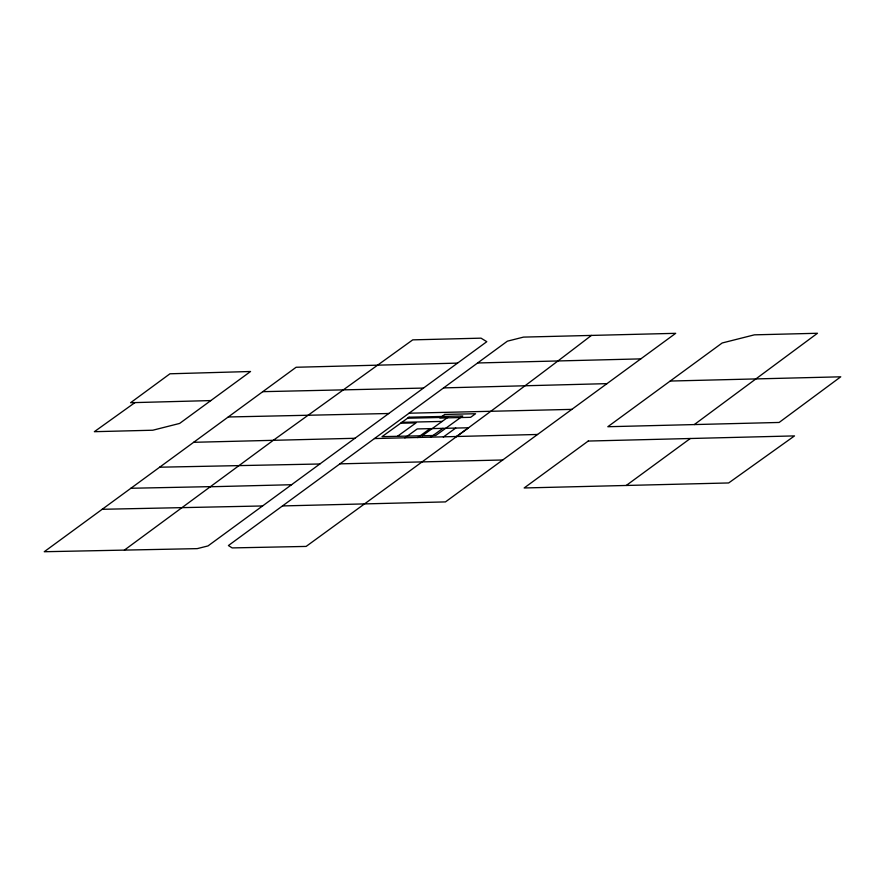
<?xml version="1.0" encoding="UTF-8"?>
<svg xmlns="http://www.w3.org/2000/svg" width="885" height="885" viewBox="0 0 885 885"><rect width="100%" height="100%" fill="white"/><g stroke="black" fill="none" stroke-linecap="round" stroke-linejoin="round"><path stroke-width="1.33" d="M591.412 335.415C497.602 407.509 401.735 476.749 306.133 546.421L232.169 547.915L228.407 545.547L507.393 341.167L523.5 337.108L675.686 333.324L445.476 501.906L282.503 505.932M694.316 424.568L817.463 333.269L754.396 334.84L722.182 342.982L607.818 426.725L779.143 422.455L840.75 376.811L670.199 381.048M124.387 550.105L272.834 440.653L412.731 339.862L481.031 338.159L486.794 341.687L207.997 545.934L197.244 548.634L44.25 551.731L296.11 367.264L457.556 363.115M626.248 485.467L690.311 438.506M397.42 436.316L416.027 422.886L400.639 423.229M404.843 437.887L417.255 428.926L468.552 427.776L456.14 436.736M417.665 437.599L430.077 428.639M422.278 435.752L447.865 417.289L407.554 418.229M430.497 437.312L442.898 428.351M443.319 437.024L455.731 428.063M134.951 402.598L94.352 431.692L152.806 430.221L179.622 423.439L250.543 371.501L169.953 373.791L130.604 402.708L210.84 400.573M354.951 438.285L193.693 442.301M537.549 434.469L374.455 438.562M443.651 387.895L606.999 383.636M477.646 362.972L640.795 358.879M388.803 413.505L228.264 416.979M339.951 463.851L502.724 459.99M210.32 486.761L291.596 484.714M409.08 413.206L571.798 409.379M262.823 391.668L423.506 388.072M401.878 422.333L442.135 421.426M159.643 467.203L319.861 463.994M130.869 488.266L210.508 486.639M102.206 509.295L262.557 505.966M588.226 441.051L524.163 487.967L728.665 482.956L794.509 435.907L588.226 441.051M408.981 417.2L382.021 436.659L435.796 435.453L462.755 415.994L408.981 417.2M444.801 414.423L439.834 418.008L470.621 417.311L475.577 413.738L444.801 414.423"/></g></svg>
